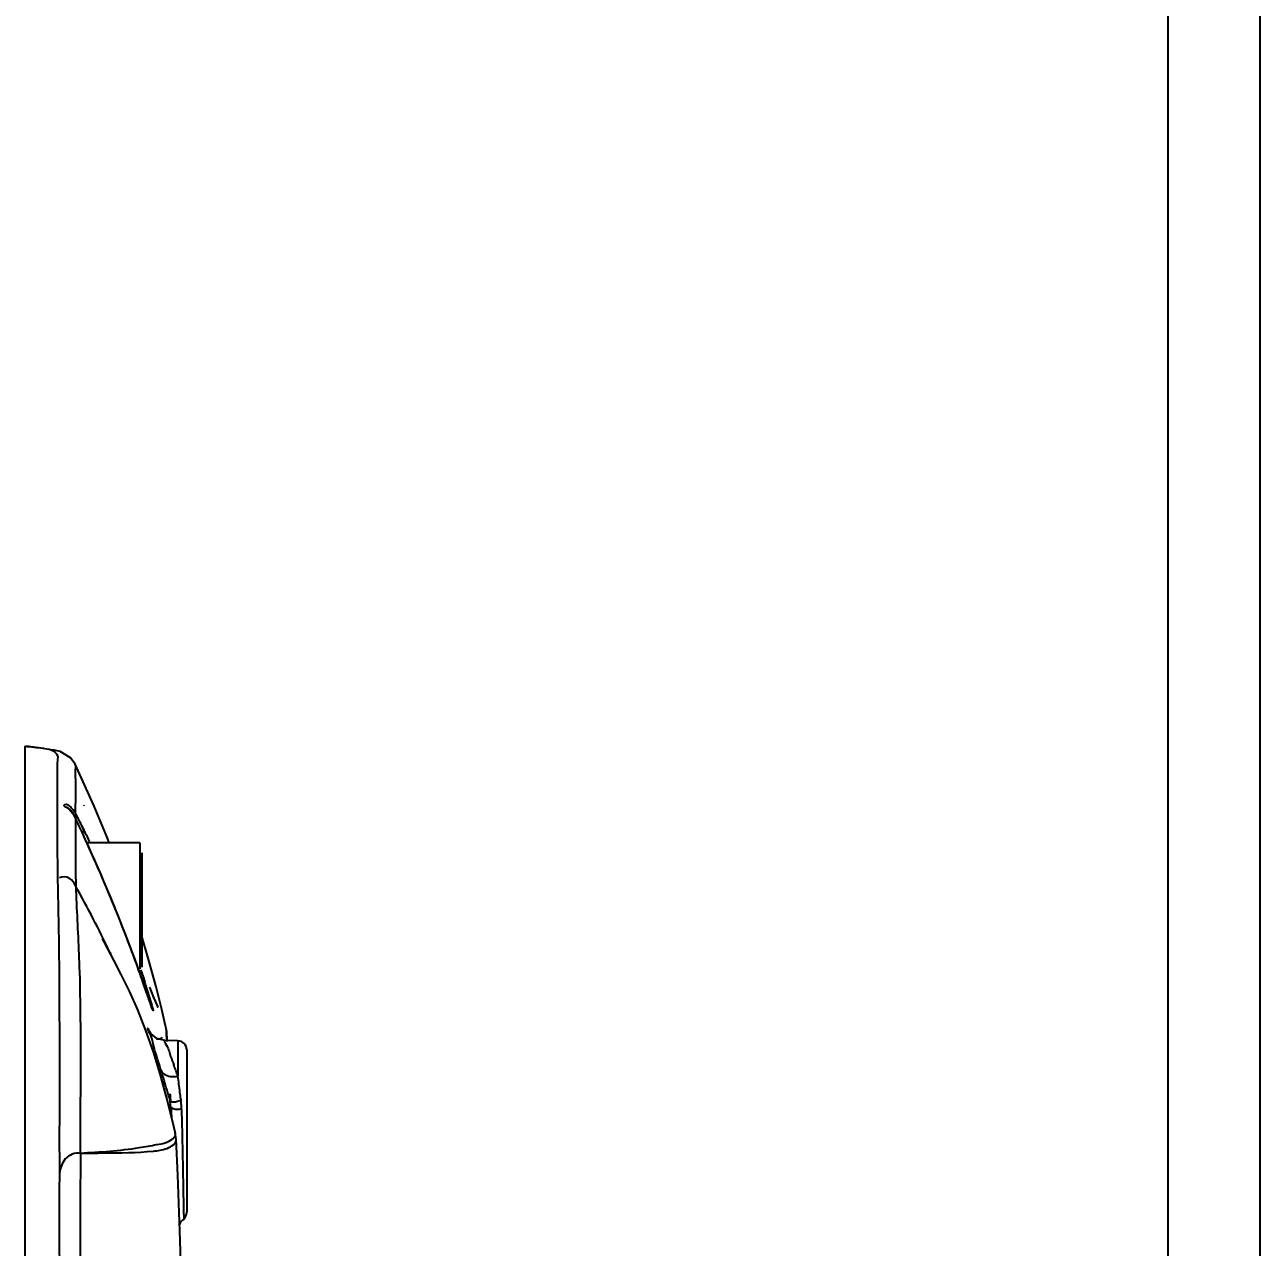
# Model space of a CAD drawing. Header units: millimetres. Extents: x 4086 to 8300, y 123 to 1549.
# Drawn here: x 7293.8 to 7310.95, y 834.4 to 851.37 of the extents above; entities that cross this region are included whole.
import ezdxf

# ---------------------------------------------------------------- set-up
doc = ezdxf.new("R2010")
doc.units = ezdxf.units.MM
doc.layers.add('外形图', color=7, linetype='Continuous')
doc.layers.add('尺寸标注', color=7, linetype='Continuous')
doc.styles.add('思源黑', font='SourceHanSansCN-Normal.ttf')
doc.dimstyles.new('尺寸标注_1_4比例', dxfattribs={"dimtxt": 7, "dimasz": 6, "dimexe": 2, "dimexo": 1.5, "dimgap": 1, "dimtad": 1, "dimdec": 1, "dimlfac": 4, "dimdsep": 46, "dimtxsty": '思源黑', "dimcen": 0.09, "dimadec": 0, "dimazin": 0, "dimtp": 0.01, "dimtm": 0.01, "dimtfac": 1, "dimtdec": 1, "dimtofl": 0, "dimtmove": 0, "dimatfit": 3, "dimfxl": 1, "dimtolj": 1, "dimarcsym": 0})

# ---------------------------------------------------------------- blocks, each defined once
blk = doc.blocks.new('*D763')
at = {"layer": 'Defpoints', "color": 0}
for p in [(7309.673, 854.718), (7250.934, 818.1), (7309.673, 816.583)]:
    blk.add_point(p, dxfattribs=at)
at = {"layer": '尺寸标注', "color": 0, "lineweight": -2}
for p, q in [((7250.934, 819.6), (7250.934, 856.718)), ((7309.673, 818.083), (7309.673, 856.718)), ((7256.934, 854.718), (7303.673, 854.718))]:
    blk.add_line(p, q, dxfattribs=at)
at = {"layer": '尺寸标注', "color": 0}
for points in [[(7256.934, 855.718), (7256.934, 853.718), (7250.934, 854.718)], [(7303.673, 853.718), (7303.673, 855.718), (7309.673, 854.718)]]:
    blk.add_solid(points, dxfattribs=at)
at = {"layer": '尺寸标注', "color": 0, "insert": (7280.303, 859.347), "char_height": 7, "attachment_point": 5, "style": '思源黑'}
blk.add_mtext('\\A1;235', dxfattribs=at)
blk = doc.blocks.new('*D764')
at = {"layer": 'Defpoints', "color": 0}
for p in [(7310.951, 866.988), (7310.951, 722.956), (7249.657, 721.212)]:
    blk.add_point(p, dxfattribs=at)
at = {"layer": '尺寸标注', "color": 0, "lineweight": -2}
for p, q in [((7249.657, 722.712), (7249.657, 868.988)), ((7310.951, 724.456), (7310.951, 868.988)), ((7255.657, 866.988), (7304.951, 866.988))]:
    blk.add_line(p, q, dxfattribs=at)
at = {"layer": '尺寸标注', "color": 0}
for points in [[(7255.657, 867.988), (7255.657, 865.988), (7249.657, 866.988)], [(7304.951, 865.988), (7304.951, 867.988), (7310.951, 866.988)]]:
    blk.add_solid(points, dxfattribs=at)
at = {"layer": '尺寸标注', "color": 0, "insert": (7280.304, 871.612), "char_height": 7, "attachment_point": 5, "style": '思源黑'}
blk.add_mtext('\\A1;245.2', dxfattribs=at)

msp = doc.modelspace()

# ---------------------------------------------------------------- linework, layer by layer
at = {"layer": '外形图'}
for p, q in [((7293.8014, 841.3547), (7293.8015, 830.5694)), ((7294.0678, 841.3245), (7293.8173, 841.3535)), ((7294.2095, 841.3006), (7294.169, 841.3054)), ((7294.216, 841.2993), (7294.2095, 841.3006)), ((7294.216, 841.2993), (7294.2118, 841.3)), ((7294.5011, 841.1059), (7294.5018, 841.1042)), ((7294.2535, 840.7763), (7294.254, 840.1062)), ((7294.9502, 840.0774), (7294.7662, 840.5212)), ((7294.4906, 840.3885), (7294.4272, 840.4678)), ((7294.5059, 840.359), (7294.4906, 840.3885)), ((7294.5031, 840.4729), (7294.5031, 840.4281)), ((7294.5044, 840.3621), (7294.5059, 840.359)), ((7294.5044, 840.3621), (7294.5047, 840.1804)), ((7294.5047, 840.1804), (7294.5052, 839.9973)), ((7294.254, 840.1062), (7294.2541, 840.0215)), ((7294.2541, 840.0215), (7294.2554, 839.57)), ((7294.5052, 839.9973), (7294.5071, 839.6094)), ((7294.6107, 840.1305), (7294.6115, 840.1289)), ((7294.6368, 840.0738), (7294.6115, 840.1289)), ((7295.4014, 840.0128), (7294.6646, 840.0128)), ((7294.9749, 840.0128), (7294.9502, 840.0774)), ((7295.4014, 840.0128), (7295.4014, 838.2628)), ((7294.7696, 839.7794), (7294.7245, 839.8805)), ((7295.4264, 839.8741), (7295.4264, 838.2878)), ((7294.5071, 839.6094), (7294.5088, 839.4099)), ((7294.906, 839.4662), (7294.8607, 839.5717)), ((7295.1984, 838.7474), (7295.1606, 838.8447)), ((7295.396, 838.2156), (7295.3829, 838.2521)), ((7295.493, 837.9388), (7295.4566, 838.044)), ((7295.7033, 837.7005), (7295.6255, 838.0127)), ((7295.5615, 837.7403), (7295.5452, 837.7871)), ((7295.7428, 837.5318), (7295.7033, 837.7005)), ((7295.7565, 837.4717), (7295.7428, 837.5318)), ((7295.7644, 837.4371), (7295.7565, 837.4717)), ((7295.7639, 837.4394), (7295.7633, 837.4407)), ((7295.7701, 837.4068), (7295.7644, 837.4375)), ((7295.5556, 837.3638), (7295.5365, 837.3925)), ((7295.9286, 837.2649), (7295.7476, 837.2681)), ((7295.7687, 837.3874), (7295.7687, 837.3888)), ((7295.7693, 837.3574), (7295.7687, 837.3874)), ((7295.7723, 837.2879), (7295.7693, 837.3574)), ((7295.7733, 837.3754), (7295.7729, 837.3767)), ((7295.7796, 837.2571), (7295.7733, 837.3756)), ((7295.7736, 837.3771), (7295.7736, 837.3772)), ((7295.7752, 837.3561), (7295.7736, 837.3771)), ((7295.7772, 837.3101), (7295.7744, 837.3538)), ((7295.78, 837.2571), (7295.7772, 837.3095)), ((7295.7775, 837.308), (7295.7774, 837.3106)), ((7295.7787, 837.2851), (7295.7775, 837.308)), ((7295.7794, 837.2727), (7295.7787, 837.2851)), ((7295.9286, 837.2649), (7295.9286, 836.7747)), ((7295.589, 837.1881), (7295.596, 837.1659)), ((7296.0514, 837.14), (7296.0514, 834.8856)), ((7295.8229, 836.3629), (7295.8188, 836.4377)), ((7295.8267, 836.4762), (7295.8267, 836.4768)), ((7295.8288, 836.4395), (7295.8267, 836.4762)), ((7295.9676, 836.4547), (7295.9706, 836.4288)), ((7295.8287, 836.2549), (7295.8229, 836.3629)), ((7295.8365, 836.3021), (7295.8338, 836.3502)), ((7295.838, 836.2744), (7295.8365, 836.3021)), ((7295.842, 836.2015), (7295.838, 836.2744)), ((7295.9788, 836.3097), (7295.9828, 836.1207)), ((7295.8915, 835.9949), (7295.8543, 836.1523)), ((7295.8917, 835.9942), (7295.8915, 835.9949)), ((7295.905, 835.8968), (7295.8917, 835.9941)), ((7295.9997, 835.2608), (7296.0057, 834.9145)), ((7296.0057, 834.9145), (7296.0078, 834.7907))]:
    msp.add_line(p, q, dxfattribs=at)
for points in [[(7294.5014, 841.1048), (7294.4374, 841.1942), (7294.2946, 841.2786), (7294.2095, 841.3006)], [(7294.7662, 840.5212), (7294.5688, 840.9621), (7294.5011, 841.1059)], [(7294.7245, 839.8805), (7294.6801, 839.9788), (7294.6368, 840.0738)], [(7294.8607, 839.5717), (7294.8151, 839.6763), (7294.7696, 839.7794)], [(7295.0382, 839.1501), (7294.995, 839.2549), (7294.9509, 839.3605), (7294.906, 839.4662)], [(7295.1606, 838.8447), (7295.1212, 838.9445), (7295.0803, 839.0464), (7295.0382, 839.1501)], [(7295.8543, 836.1523), (7295.7716, 836.4827), (7295.6831, 836.8049), (7295.5882, 837.1133), (7295.4847, 837.4101), (7295.372, 837.6933), (7295.2547, 837.9544), (7295.1403, 838.1868), (7295.0379, 838.3841), (7294.9555, 838.5399), (7294.8994, 838.6463), (7294.8827, 838.6783)], [(7295.3016, 838.475), (7295.269, 838.5622), (7295.2346, 838.6531), (7295.1984, 838.7474)], [(7295.6255, 838.0127), (7295.5257, 838.3816), (7295.4264, 838.7175)], [(7295.3878, 838.2384), (7295.361, 838.3128), (7295.3323, 838.3917), (7295.3016, 838.475)], [(7295.4566, 838.044), (7295.4356, 838.1039), (7295.4127, 838.1687), (7295.3878, 838.2384)], [(7295.5452, 837.7871), (7295.5225, 837.8532), (7295.493, 837.9388)], [(7295.6558, 837.7262), (7295.6556, 837.7265), (7295.6483, 837.7417), (7295.6353, 837.7715), (7295.6176, 837.8139), (7295.5955, 837.8682), (7295.5377, 838.0114)], [(7295.5726, 837.7102), (7295.5726, 837.7101), (7295.571, 837.7143), (7295.5672, 837.7246), (7295.5615, 837.7403)], [(7295.7733, 837.3755), (7295.773, 837.3799), (7295.7719, 837.3928), (7295.7701, 837.4068)], [(7295.7476, 837.2681), (7295.633, 837.2982), (7295.5556, 837.3638)], [(7295.8267, 836.4762), (7295.8241, 836.5036), (7295.8194, 836.5307)], [(7296.0057, 832.8465), (7295.9868, 833.5926), (7295.959, 834.4938), (7295.9258, 835.3978), (7295.9049, 835.8982)]]:
    msp.add_lwpolyline(points, dxfattribs=at)
for centre, radius, start, end in [((7294.274, 840.3041), 0.2605, 39.2595, 49.16881), ((7293.4837, 839.7622), 1.3788, 33.59208, 34.14166), ((7294.2805, 840.3096), 0.2521, 27.40379, 39.23309), ((7289.4567, 837.7162), 5.7288, 26.84592, 28.22578), ((7286.9493, 836.4363), 8.5439, 26.27006, 26.91064), ((7284.212, 835.0838), 11.5971, 25.93799, 26.27617), ((7282.9809, 834.4859), 12.9658, 25.32485, 25.9344), ((7269.3297, 828.4873), 27.8334, 23.51193, 24.72845), ((7274.0308, 830.5525), 22.6987, 22.00522, 23.46564), ((7281.2916, 831.9701), 15.1672, 25.51316, 29.37481), ((7274.7296, 830.8387), 21.9435, 20.8065, 21.9963), ((7275.3681, 831.0808), 21.2607, 20.68618, 20.80755), ((7281.0402, 831.8471), 15.4471, 25.25375, 25.52322), ((7274.4949, 830.7538), 22.1931, 19.74699, 20.67971), ((7270.5043, 829.3348), 26.4284, 19.02445, 19.6351), ((7296.0614, 837.8933), 0.5223, 200.50669, 201.18), ((7294.0913, 836.8064), 1.5593, 21.45126, 22.50082), ((7295.9264, 837.14), 0.125, 0, 89), ((7251.9527, 823.3091), 45.7903, 17.20173, 17.61468), ((7271.5927, 827.7608), 25.9516, 20.32441, 20.68849), ((7269.349, 828.7139), 27.5738, 16.57359, 17.16362), ((7218.8991, 827.2199), 77.6198, 6.903314, 7.070945), ((7273.0055, 829.807), 23.7574, 16.20382, 16.56232), ((7254.5067, 831.5429), 41.7508, 6.75634, 6.88706), ((7294.7547, 836.2865), 1.2242, 2.93336, 6.67187), ((7294.6528, 836.2807), 1.3263, 1.25292, 2.96106), ((7295.7089, 835.9523), 0.1876, 9.7317, 12.9143), ((7295.9264, 834.8856), 0.125, 310.58224, 0), ((7296.1704, 834.6008), 0.25, 130.58224, 152.38317)]:
    msp.add_arc(centre, radius, start, end, dxfattribs=at)
for points, knots in [([(7293.8014, 841.3547), (7293.8437, 841.3505), (7293.9666, 841.3371), (7294.0898, 841.323), (7294.169, 841.3054)], [0, 0, 0, 0, 0.3437692, 1, 1, 1, 1]), ([(7294.169, 841.3054), (7294.2036, 841.2868), (7294.2746, 841.2368), (7294.2561, 841.1573), (7294.2533, 841.1241)], [0, 0, 0, 0, 0.5410248, 1, 1, 1, 1]), ([(7294.5035, 841.1002), (7294.5128, 841.0794), (7294.4981, 841.0221), (7294.5128, 840.8163), (7294.5031, 840.6279), (7294.5031, 840.4729)], [0, 0, 0, 0, 0.1092807, 0.258658, 1, 1, 1, 1]), ([(7294.5044, 840.3621), (7294.4781, 840.4181), (7294.4508, 840.4793), (7294.3366, 840.5243), (7294.3808, 840.5726), (7294.42, 840.5224), (7294.4444, 840.5013)], [0, 0, 0, 0, 0.5362446, 0.6726124, 0.7202805, 1, 1, 1, 1]), ([(7294.5043, 840.4256), (7294.5096, 840.4146), (7294.5175, 840.3909), (7294.5193, 840.3654), (7294.517, 840.353)], [0, 0, 0, 0, 0.493383, 1, 1, 1, 1]), ([(7294.6108, 840.2179), (7294.615, 840.2086), (7294.6177, 840.1859), (7294.6137, 840.1638), (7294.6096, 840.1526)], [0, 0, 0, 0, 0.4582271, 1, 1, 1, 1]), ([(7294.2554, 839.57), (7294.2579, 839.474), (7294.2926, 838.0922), (7294.2798, 836.7096), (7294.2823, 835.4234)], [0, 0, 0, 0, 0.0694961, 1, 1, 1, 1]), ([(7294.5088, 839.4099), (7294.4861, 839.4521), (7294.4407, 839.5421), (7294.3226, 839.5498), (7294.2848, 839.5252)], [0, 0, 0, 0, 0.515212, 1, 1, 1, 1]), ([(7294.5088, 839.4099), (7294.5202, 839.0962), (7294.5978, 837.8637), (7294.5684, 836.628), (7294.5724, 835.7074)], [0, 0, 0, 0, 0.2543013, 1, 1, 1, 1]), ([(7295.4105, 838.2511), (7295.439, 838.1648), (7295.4706, 838.0704), (7295.6104, 837.612), (7295.5744, 837.7046)], [0, 0, 0, 0, 0.4776656, 1, 1, 1, 1]), ([(7295.5722, 837.7104), (7295.5689, 837.7193), (7295.5611, 837.7412), (7295.5534, 837.7632), (7295.5489, 837.7762)], [0, 0, 0, 0, 0.4099762, 1, 1, 1, 1]), ([(7295.516, 837.4355), (7295.4941, 837.4342), (7295.5804, 837.3012), (7295.5697, 837.2493), (7295.589, 837.1881)], [0, 0, 0, 0, 0.2544336, 1, 1, 1, 1]), ([(7295.5319, 837.4032), (7295.5285, 837.4113), (7295.5226, 837.4189), (7295.5192, 837.4357), (7295.516, 837.4355)], [0, 0, 0, 0, 0.7341782, 1, 1, 1, 1]), ([(7295.7687, 837.3888), (7295.7685, 837.3989), (7295.7683, 837.4152), (7295.7667, 837.4318), (7295.7646, 837.4378)], [0, 0, 0, 0, 0.6149228, 1, 1, 1, 1]), ([(7295.6311, 837.2925), (7295.6438, 837.2893), (7295.6744, 837.2896), (7295.7009, 837.3043), (7295.714, 837.3139)], [0, 0, 0, 0, 0.4457018, 1, 1, 1, 1]), ([(7295.7476, 837.2681), (7295.7276, 837.2684), (7295.8124, 837.1451), (7295.8056, 837.1013), (7295.8264, 837.0466)], [0, 0, 0, 0, 0.2543888, 1, 1, 1, 1]), ([(7295.6948, 836.851), (7295.7133, 836.796), (7295.8211, 836.7607), (7295.9021, 836.7698), (7295.9286, 836.7747)], [0, 0, 0, 0, 0.6830677, 1, 1, 1, 1]), ([(7295.8191, 836.4366), (7295.8219, 836.4285), (7295.8479, 836.4105), (7295.8765, 836.4161), (7295.8952, 836.4195)], [0, 0, 0, 0, 0.3121025, 1, 1, 1, 1]), ([(7295.8952, 836.4195), (7295.9047, 836.4212), (7295.9259, 836.4262), (7295.9466, 836.4326), (7295.958, 836.4365)], [0, 0, 0, 0, 0.4470968, 1, 1, 1, 1]), ([(7295.8338, 836.3502), (7295.8343, 836.3419), (7295.8555, 836.3185), (7295.8841, 836.3182), (7295.9029, 836.3173)], [0, 0, 0, 0, 0.3047096, 1, 1, 1, 1]), ([(7295.9029, 836.3173), (7295.9127, 836.3169), (7295.9345, 836.317), (7295.9563, 836.3186), (7295.9683, 836.3198)], [0, 0, 0, 0, 0.4465495, 1, 1, 1, 1]), ([(7294.5724, 835.7074), (7294.8456, 835.7218), (7295.1972, 835.7434), (7295.6032, 835.8206), (7295.7775, 835.8438), (7295.9035, 835.9268), (7295.8937, 835.984)], [0, 0, 0, 0, 0.5918436, 0.7693396, 0.8746252, 1, 1, 1, 1]), ([(7295.5872, 835.7348), (7295.6515, 835.7416), (7295.7651, 835.7505), (7295.9072, 835.8374), (7295.9051, 835.8969)], [0, 0, 0, 0, 0.5206917, 1, 1, 1, 1]), ([(7294.5747, 835.7028), (7294.5018, 835.7179), (7294.3335, 835.6471), (7294.2966, 835.4949), (7294.2823, 835.4236)], [0, 0, 0, 0, 0.5057693, 1, 1, 1, 1]), ([(7294.5747, 835.7028), (7294.5727, 835.2783), (7294.5707, 833.3751), (7294.5649, 831.4719), (7294.5672, 829.9932)], [0, 0, 0, 0, 0.2230276, 1, 1, 1, 1]), ([(7294.5747, 835.7028), (7294.6816, 835.7046), (7295.0191, 835.7121), (7295.3577, 835.7107), (7295.5872, 835.7348)], [0, 0, 0, 0, 0.3167152, 1, 1, 1, 1]), ([(7294.2823, 835.4234), (7294.2805, 835.0049), (7294.2856, 833.1508), (7294.2771, 831.2968), (7294.2782, 829.8612)], [0, 0, 0, 0, 0.2257222, 1, 1, 1, 1])]:
    msp.add_open_spline(points, degree=3, knots=knots, dxfattribs=at)
for points in [[(7294.2533, 841.1241), (7294.2492, 841.0759), (7294.2525, 841.0273), (7294.2534, 840.9789)], [(7294.2534, 840.9789), (7294.2547, 840.9114), (7294.2538, 840.8438), (7294.2535, 840.7763)], [(7294.6107, 840.1305), (7294.5752, 840.2077), (7294.5395, 840.2848), (7294.5044, 840.3621)], [(7295.5489, 837.7762), (7295.5289, 837.834), (7295.5092, 837.8919), (7295.4892, 837.9498)], [(7295.8264, 837.0466), (7295.8412, 837.0075), (7295.8561, 836.9683), (7295.8708, 836.9292)], [(7295.9828, 836.1207), (7295.9854, 836.0002), (7295.9879, 835.8798), (7295.9903, 835.7593)], [(7295.9903, 835.7593), (7295.9936, 835.5931), (7295.9967, 835.4269), (7295.9997, 835.2608)]]:
    msp.add_open_spline(points, degree=3, dxfattribs=at)

# ---------------------------------------------------------------- dimensions: what is measured, and where the dimension line sits
at = {"layer": '尺寸标注'}
for base, p1, p2, picture, middle in [((7310.9508, 866.9881), (7249.657, 721.2118), (7310.9508, 722.9564), '*D764', (7280.3039, 871.6125)), ((7309.6728, 854.7179), (7250.9337, 818.1001), (7309.6728, 816.5835), '*D763', (7280.3032, 859.347))]:
    dim = msp.add_linear_dim(base=base, p1=p1, p2=p2, dimstyle='尺寸标注_1_4比例', dxfattribs=at)
    dim.commit()
    dim.dimension.update_dxf_attribs({"geometry": picture, "text_midpoint": middle})

doc.saveas('drawing.dxf')
